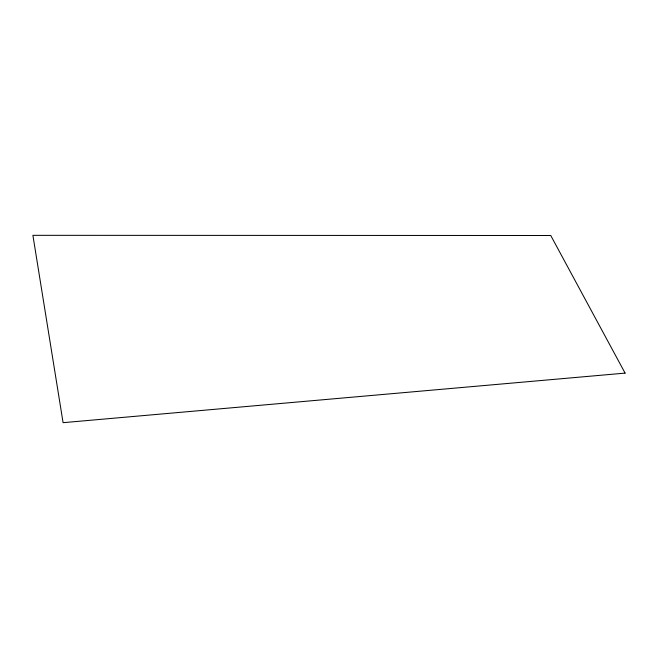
<?xml version="1.0" encoding="UTF-8"?>
<svg xmlns="http://www.w3.org/2000/svg" width="658" height="658" viewBox="0 0 658 658"><rect width="100%" height="100%" fill="white"/><g stroke="black" fill="none" stroke-linecap="round" stroke-linejoin="round"><path stroke-width="0.99" d="M625.1 373.111L63.086 422.675L32.9 235.325L550.746 235.498L625.1 373.111"/></g></svg>
